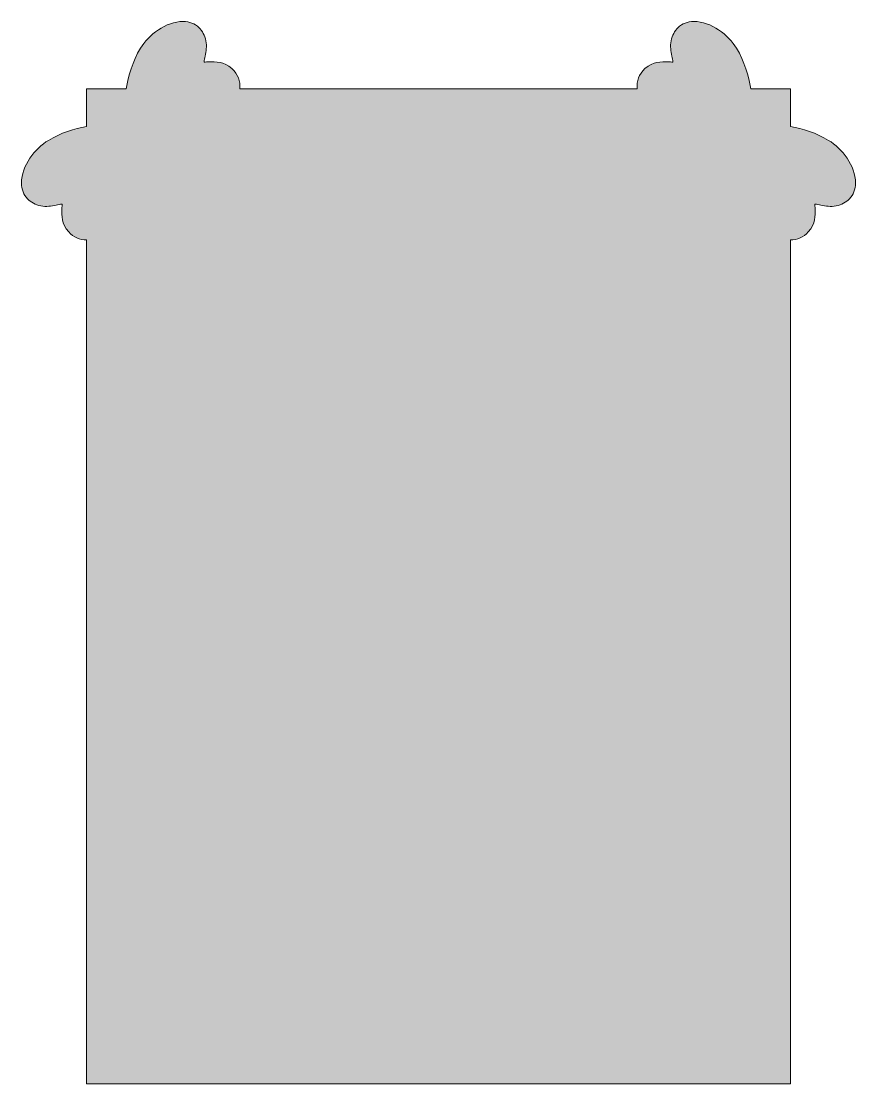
# Model space of a CAD drawing. Header units: millimetres. Extents: x -113 to 323, y -426 to 129.
import ezdxf

# ---------------------------------------------------------------- set-up
doc = ezdxf.new("R2010")
doc.units = ezdxf.units.MM
doc.header["$MEASUREMENT"] = 0
doc.layers.add('Layer 1', color=7, linetype='Continuous')

# ---------------------------------------------------------------- blocks, each defined once
blk = doc.blocks.new('block 2')
at = {"layer": 'Layer 1', "true_color": 0xd87e27}
h = blk.add_hatch(color=32, dxfattribs=at)
h.dxf.hatch_style = 2
edge = h.paths.add_edge_path()
edge.add_spline(control_points=[(308.81, 67.09), (302.36, 71), (295.21, 73.17), (288.84, 74.37), (288.84, 74.37), (288.84, 94.07), (288.84, 94.07), (288.84, 94.07), (288.84, 94.07), (288.84, 94.07), (288.84, 94.07), (288.84, 94.08), (288.84, 94.08), (288.84, 94.08), (268.17, 94.08), (268.17, 94.08), (267.03, 100.73), (264.84, 108.37), (260.69, 115.22), (256.51, 122.12), (247.28, 129.37), (238.41, 129.23), (235.09, 129.18), (232.23, 128.11), (230.14, 126.13), (228.33, 124.42), (227.06, 121.98), (226.46, 119.08), (225.88, 116.22), (226.39, 113.65), (226.88, 111.16), (227.1, 110.09), (227.3, 109.06), (227.41, 108.06), (226.61, 108.06), (225.82, 108.08), (225.05, 108.1), (221.16, 108.22), (217.14, 108.35), (212.85, 104.6), (209.62, 101.77), (208.49, 97.94), (208.72, 94.08), (208.72, 94.08), (1.18, 94.08), (1.18, 94.08), (1.41, 97.94), (0.28, 101.77), (-2.95, 104.6), (-7.24, 108.35), (-11.25, 108.22), (-15.15, 108.1), (-15.92, 108.08), (-16.71, 108.06), (-17.51, 108.06), (-17.4, 109.06), (-17.2, 110.09), (-16.98, 111.16), (-16.49, 113.65), (-15.97, 116.22), (-16.56, 119.08), (-17.15, 121.98), (-18.43, 124.42), (-20.24, 126.13), (-22.33, 128.11), (-25.19, 129.18), (-28.51, 129.23), (-37.38, 129.37), (-46.61, 122.12), (-50.79, 115.22), (-54.93, 108.37), (-57.13, 100.73), (-58.27, 94.08), (-58.27, 94.08), (-78.93, 94.08), (-78.93, 94.08), (-78.93, 94.08), (-78.93, 94.07), (-78.93, 94.07), (-78.93, 94.07), (-78.94, 94.07), (-78.94, 94.07), (-78.94, 94.07), (-78.94, 74.37), (-78.94, 74.37), (-85.31, 73.17), (-92.46, 71), (-98.91, 67.09), (-105.81, 62.92), (-113.06, 53.69), (-112.92, 44.82), (-112.87, 41.49), (-111.8, 38.63), (-109.83, 36.54), (-108.12, 34.73), (-105.68, 33.46), (-102.77, 32.87), (-99.92, 32.28), (-97.35, 32.79), (-94.86, 33.29), (-93.79, 33.5), (-92.76, 33.71), (-91.76, 33.81), (-91.75, 33.02), (-91.77, 32.22), (-91.8, 31.45), (-91.92, 27.57), (-92.05, 23.54), (-88.29, 19.26), (-85.74, 16.35), (-82.4, 15.15), (-78.94, 15.1), (-78.94, 15.1), (-78.94, -426.05), (-78.94, -426.05), (-78.94, -426.05), (-78.93, -426.05), (-78.93, -426.05), (-78.93, -426.05), (-78.93, -426.06), (-78.93, -426.06), (-78.93, -426.06), (288.84, -426.06), (288.84, -426.06), (288.84, -426.06), (288.84, -426.05), (288.84, -426.05), (288.84, -426.05), (288.84, -426.05), (288.84, -426.05), (288.84, -426.05), (288.84, 15.1), (288.84, 15.1), (292.3, 15.15), (295.65, 16.35), (298.19, 19.26), (301.95, 23.54), (301.82, 27.57), (301.7, 31.45), (301.68, 32.22), (301.65, 33.02), (301.66, 33.81), (302.66, 33.71), (303.69, 33.5), (304.76, 33.29), (307.25, 32.79), (309.82, 32.28), (312.67, 32.87), (315.58, 33.46), (318.02, 34.73), (319.73, 36.54), (321.71, 38.63), (322.78, 41.49), (322.82, 44.82), (322.97, 53.69), (315.71, 62.92), (308.81, 67.09)], knot_values=[0, 0, 0, 0, 1, 1, 1, 2, 2, 2, 3, 3, 3, 4, 4, 4, 5, 5, 5, 6, 6, 6, 7, 7, 7, 8, 8, 8, 9, 9, 9, 10, 10, 10, 11, 11, 11, 12, 12, 12, 13, 13, 13, 14, 14, 14, 15, 15, 15, 16, 16, 16, 17, 17, 17, 18, 18, 18, 19, 19, 19, 20, 20, 20, 21, 21, 21, 22, 22, 22, 23, 23, 23, 24, 24, 24, 25, 25, 25, 26, 26, 26, 27, 27, 27, 28, 28, 28, 29, 29, 29, 30, 30, 30, 31, 31, 31, 32, 32, 32, 33, 33, 33, 34, 34, 34, 35, 35, 35, 36, 36, 36, 37, 37, 37, 38, 38, 38, 39, 39, 39, 40, 40, 40, 41, 41, 41, 42, 42, 42, 43, 43, 43, 44, 44, 44, 45, 45, 45, 46, 46, 46, 47, 47, 47, 48, 48, 48, 49, 49, 49, 50, 50, 50, 51, 51, 51, 52, 52, 52, 52], degree=3, periodic=1)
at = {"layer": 'Layer 1', "lineweight": 0}
blk.add_open_spline([(308.81, 67.09), (302.36, 71), (295.21, 73.17), (288.84, 74.37), (288.84, 74.37), (288.84, 94.07), (288.84, 94.07), (288.84, 94.07), (288.84, 94.07), (288.84, 94.07), (288.84, 94.07), (288.84, 94.08), (288.84, 94.08), (288.84, 94.08), (268.17, 94.08), (268.17, 94.08), (267.03, 100.73), (264.84, 108.37), (260.69, 115.22), (256.51, 122.12), (247.28, 129.37), (238.41, 129.23), (235.09, 129.18), (232.23, 128.11), (230.14, 126.13), (228.33, 124.42), (227.06, 121.98), (226.46, 119.08), (225.88, 116.22), (226.39, 113.65), (226.88, 111.16), (227.1, 110.09), (227.3, 109.06), (227.41, 108.06), (226.61, 108.06), (225.82, 108.08), (225.05, 108.1), (221.16, 108.22), (217.14, 108.35), (212.85, 104.6), (209.62, 101.77), (208.49, 97.94), (208.72, 94.08), (208.72, 94.08), (1.18, 94.08), (1.18, 94.08), (1.41, 97.94), (0.28, 101.77), (-2.95, 104.6), (-7.24, 108.35), (-11.25, 108.22), (-15.15, 108.1), (-15.92, 108.08), (-16.71, 108.06), (-17.51, 108.06), (-17.4, 109.06), (-17.2, 110.09), (-16.98, 111.16), (-16.49, 113.65), (-15.97, 116.22), (-16.56, 119.08), (-17.15, 121.98), (-18.43, 124.42), (-20.24, 126.13), (-22.33, 128.11), (-25.19, 129.18), (-28.51, 129.23), (-37.38, 129.37), (-46.61, 122.12), (-50.79, 115.22), (-54.93, 108.37), (-57.13, 100.73), (-58.27, 94.08), (-58.27, 94.08), (-78.93, 94.08), (-78.93, 94.08), (-78.93, 94.08), (-78.93, 94.07), (-78.93, 94.07), (-78.93, 94.07), (-78.94, 94.07), (-78.94, 94.07), (-78.94, 94.07), (-78.94, 74.37), (-78.94, 74.37), (-85.31, 73.17), (-92.46, 71), (-98.91, 67.09), (-105.81, 62.92), (-113.06, 53.69), (-112.92, 44.82), (-112.87, 41.49), (-111.8, 38.63), (-109.83, 36.54), (-108.12, 34.73), (-105.68, 33.46), (-102.77, 32.87), (-99.92, 32.28), (-97.35, 32.79), (-94.86, 33.29), (-93.79, 33.5), (-92.76, 33.71), (-91.76, 33.81), (-91.75, 33.02), (-91.77, 32.22), (-91.8, 31.45), (-91.92, 27.57), (-92.05, 23.54), (-88.29, 19.26), (-85.74, 16.35), (-82.4, 15.15), (-78.94, 15.1), (-78.94, 15.1), (-78.94, -426.05), (-78.94, -426.05), (-78.94, -426.05), (-78.93, -426.05), (-78.93, -426.05), (-78.93, -426.05), (-78.93, -426.06), (-78.93, -426.06), (-78.93, -426.06), (288.84, -426.06), (288.84, -426.06), (288.84, -426.06), (288.84, -426.05), (288.84, -426.05), (288.84, -426.05), (288.84, -426.05), (288.84, -426.05), (288.84, -426.05), (288.84, 15.1), (288.84, 15.1), (292.3, 15.15), (295.65, 16.35), (298.19, 19.26), (301.95, 23.54), (301.82, 27.57), (301.7, 31.45), (301.68, 32.22), (301.65, 33.02), (301.66, 33.81), (302.66, 33.71), (303.69, 33.5), (304.76, 33.29), (307.25, 32.79), (309.82, 32.28), (312.67, 32.87), (315.58, 33.46), (318.02, 34.73), (319.73, 36.54), (321.71, 38.63), (322.78, 41.49), (322.82, 44.82), (322.97, 53.69), (315.71, 62.92), (308.81, 67.09)], degree=3, knots=[0, 0, 0, 0, 1, 1, 1, 2, 2, 2, 3, 3, 3, 4, 4, 4, 5, 5, 5, 6, 6, 6, 7, 7, 7, 8, 8, 8, 9, 9, 9, 10, 10, 10, 11, 11, 11, 12, 12, 12, 13, 13, 13, 14, 14, 14, 15, 15, 15, 16, 16, 16, 17, 17, 17, 18, 18, 18, 19, 19, 19, 20, 20, 20, 21, 21, 21, 22, 22, 22, 23, 23, 23, 24, 24, 24, 25, 25, 25, 26, 26, 26, 27, 27, 27, 28, 28, 28, 29, 29, 29, 30, 30, 30, 31, 31, 31, 32, 32, 32, 33, 33, 33, 34, 34, 34, 35, 35, 35, 36, 36, 36, 37, 37, 37, 38, 38, 38, 39, 39, 39, 40, 40, 40, 41, 41, 41, 42, 42, 42, 43, 43, 43, 44, 44, 44, 45, 45, 45, 46, 46, 46, 47, 47, 47, 48, 48, 48, 49, 49, 49, 50, 50, 50, 51, 51, 51, 52, 52, 52, 52], dxfattribs=at)

msp = doc.modelspace()

# ---------------------------------------------------------------- block references
at = {"layer": 'Layer 1'}
msp.add_blockref('block 2', (0, 0), dxfattribs=at)

doc.saveas('drawing.dxf')
